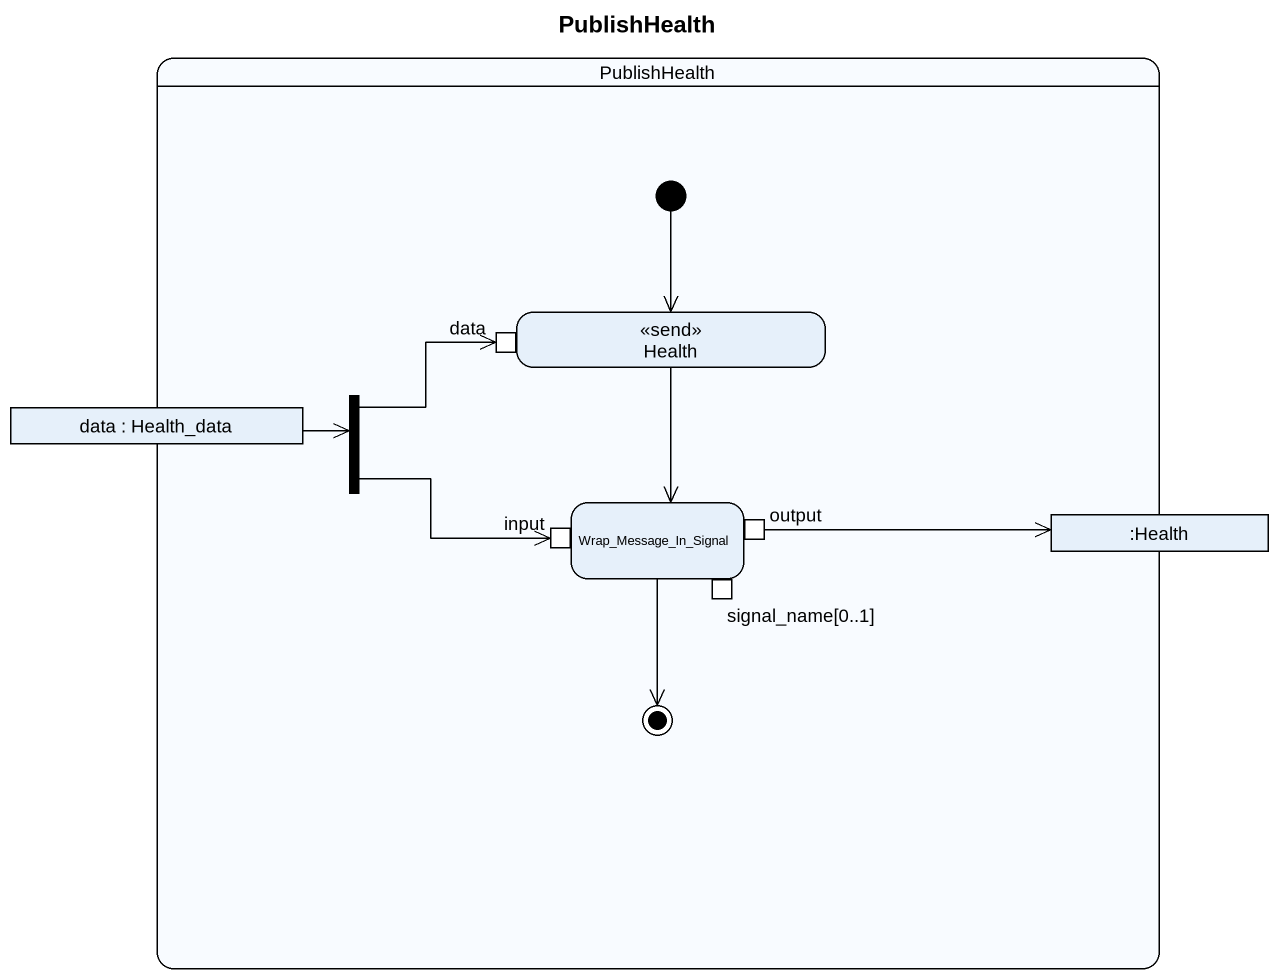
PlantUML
@startuml
title PublishHealth
hide empty description
state PublishHealth {
  state Health <<send>> {
    state data <<inputPin>>
  }
  state "data : Health_data" as data_2 <<object>>
  state fork1 <<fork>>
  state Wrap_Message_In_Signal {
    state input <<inputPin>>
    state output <<outputPin>>
    state "signal_name[0..1]" as signal_name_0_1 <<inputPin>>
  }
  state ":Health" as Health_2 <<object>>
  [*] --> Health
  Wrap_Message_In_Signal --> [*]
}
Health --> Wrap_Message_In_Signal
data_2 -right-> fork1
fork1 -up-> data
fork1 -right-> input
output -right-> Health_2
@enduml
